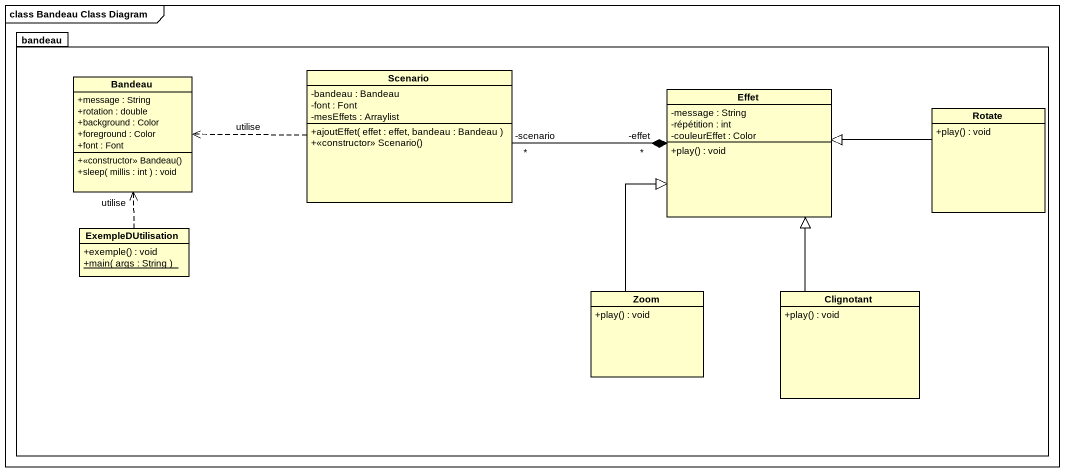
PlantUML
@startuml
mainframe class Bandeau Class Diagram
hide circle
hide empty members
skinparam classAttributeIconSize 0
package bandeau {
  class Bandeau {
    +message : String
    +rotation : double
    +background : Color
    +foreground : Color
    +font : Font
    +<<constructor>> Bandeau()
    +sleep( millis : int ) : void
  }
  class Scenario {
    -bandeau : Bandeau
    -font : Font
    -mesEffets : Arraylist
    +ajoutEffet( effet : effet, bandeau : Bandeau )
    +<<constructor>> Scenario()
  }
  class Effet {
    -message : String
    -répétition : int
    -couleurEffet : Color
    +play() : void
  }
  class Rotate {
    +play() : void
  }
  class ExempleDUtilisation {
    +exemple() : void
    {static} +main( args : String )
  }
  class Zoom {
    +play() : void
  }
  class Clignotant {
    +play() : void
  }
}
Scenario .left.> Bandeau : utilise
Effet "-effet\n*" *-left- "-scenario\n*" Scenario
Rotate -left-|> Effet
ExempleDUtilisation .up.> Bandeau : utilise
Zoom -up-|> Effet
Clignotant -up-|> Effet
@enduml
